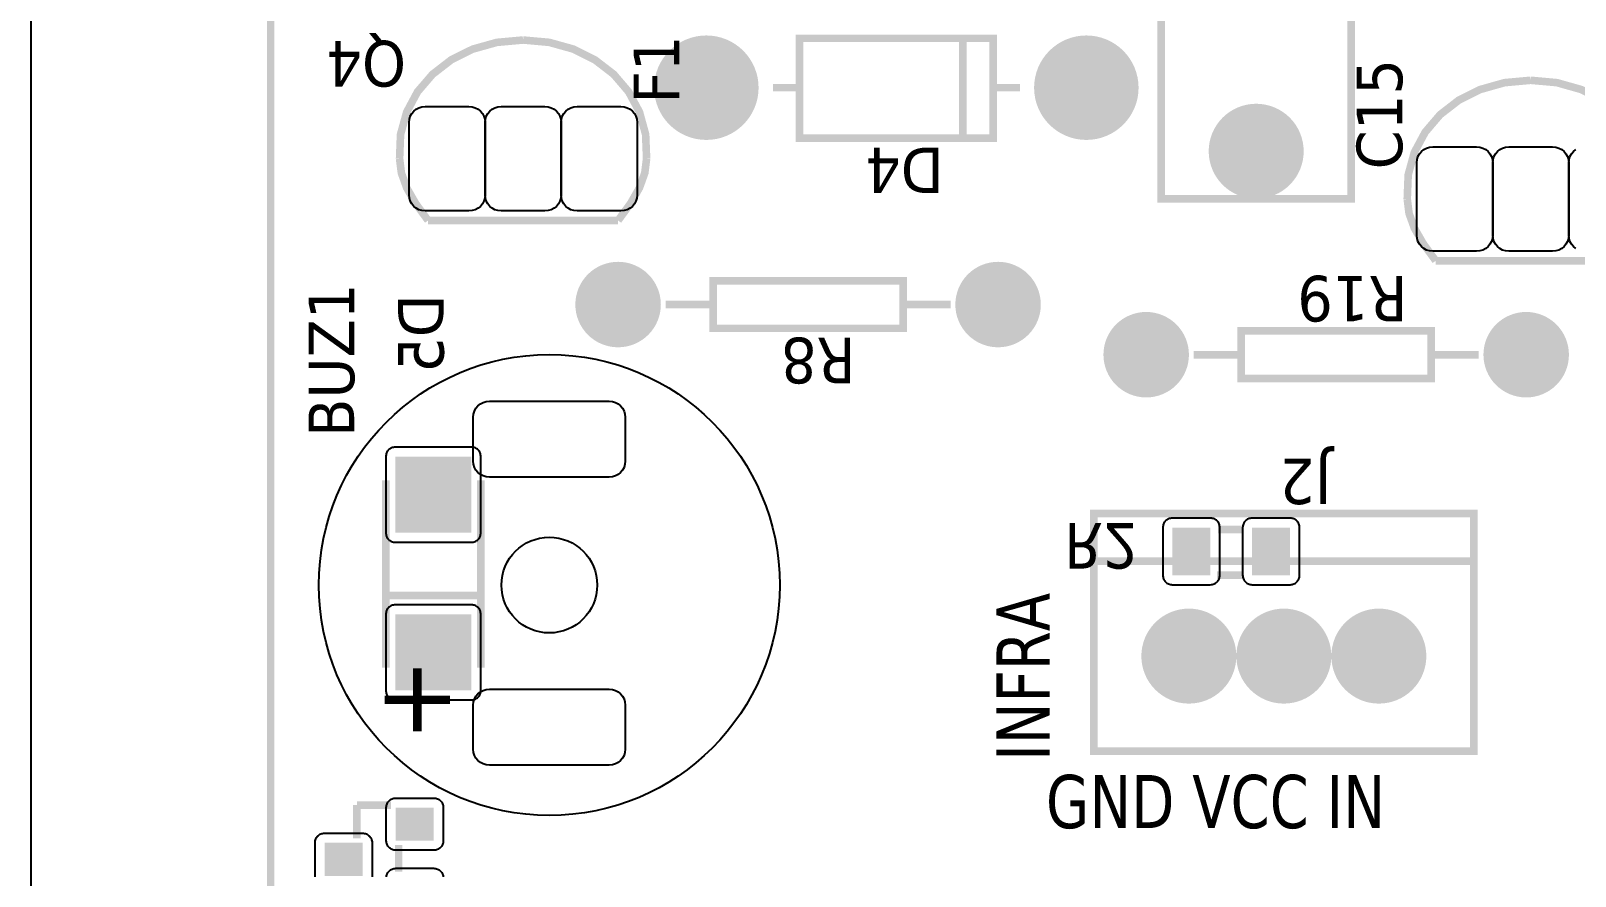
# Model space of a CAD drawing. Header units: millimetres. Extents: x 123.5 to 144.3, y 105.4 to 121.6.
# Drawn here: x 123.506 to 125.944, y 112.052 to 113.387 of the extents above; entities that cross this region are included whole.
import ezdxf

# ---------------------------------------------------------------- set-up
doc = ezdxf.new("R2010")
doc.units = ezdxf.units.MM
doc.layers.add('DESC', color=250, linetype='Continuous')
doc.styles.get("Standard").update_dxf_attribs({"font": 'tahoma.ttf'})

# ---------------------------------------------------------------- blocks, each defined once
blk = doc.blocks.new('RPAD')
blk.add_trace([(-0.5, -0.5), (-0.5, 0.5), (0.5, -0.5), (0.5, 0.5)])
blk = doc.blocks.new('EPAD')
at = {"const_width": 0.5}
blk.add_lwpolyline([(-0.25, 0, 1), (0.25, 0, 1)], format="xyb", close=True, dxfattribs=at)
blk = doc.blocks.new('DIELEC_CEGH')
at = {"const_width": 0.008}
for points in [[(130.0548, 110.4251), (134.9154, 110.4251), (134.9154, 114.4301), (130.0548, 114.4301), (130.0548, 110.4251)], [(130.0548, 110.4251), (134.9154, 110.4251), (134.9154, 114.4301), (130.0548, 114.4301), (130.0548, 110.4251)], [(130.0548, 110.4251), (134.9154, 110.4251), (134.9154, 114.4301), (130.0548, 114.4301), (130.0548, 110.4251)], [(132.39, 114.3394), (132.355, 114.3394)], [(132.39, 114.3394), (132.355, 114.3394)], [(132.39, 114.3394), (132.355, 114.3394)], [(132.39, 114.3394), (132.39, 114.3034)], [(132.39, 114.3394), (132.39, 114.3034)], [(132.39, 114.3394), (132.39, 114.3034)], [(132.7318, 114.3089), (132.5348, 114.3089)], [(132.7318, 114.3089), (132.5348, 114.3089)], [(132.7318, 114.3089), (132.5348, 114.3089)], [(132.6108, 114.3089), (132.6108, 114.2089)], [(132.6108, 114.3089), (132.6108, 114.2089)], [(132.6108, 114.3089), (132.6108, 114.2089)], [(132.348, 114.2954), (132.32, 114.2954)], [(132.348, 114.2954), (132.32, 114.2954)], [(132.348, 114.2954), (132.32, 114.2954)], [(133.0705, 114.2944), (133.0555, 114.2925), (133.0399, 114.2869), (133.0234, 114.2775), (133.0055, 114.2644)], [(133.0705, 114.2944), (133.0555, 114.2925), (133.0399, 114.2869), (133.0234, 114.2775), (133.0055, 114.2644)], [(133.0705, 114.2944), (133.0555, 114.2925), (133.0399, 114.2869), (133.0234, 114.2775), (133.0055, 114.2644)], [(133.0705, 114.2944), (133.0961, 114.2934), (133.1197, 114.2869), (133.141, 114.2755), (133.1594, 114.2597), (133.1745, 114.2402), (133.1859, 114.2174), (133.193, 114.192), (133.1955, 114.1644)], [(133.0705, 114.2944), (133.0961, 114.2934), (133.1197, 114.2869), (133.141, 114.2755), (133.1594, 114.2597), (133.1745, 114.2402), (133.1859, 114.2174), (133.193, 114.192), (133.1955, 114.1644)], [(133.0705, 114.2944), (133.0961, 114.2934), (133.1197, 114.2869), (133.141, 114.2755), (133.1594, 114.2597), (133.1745, 114.2402), (133.1859, 114.2174), (133.193, 114.192), (133.1955, 114.1644)], [(133.0055, 114.2644), (133.0055, 114.0644)], [(133.0055, 114.2644), (133.0055, 114.0644)], [(133.0055, 114.2644), (133.0055, 114.0644)], [(132.5348, 114.2089), (132.7318, 114.2089)], [(132.5348, 114.2089), (132.7318, 114.2089)], [(132.5348, 114.2089), (132.7318, 114.2089)], [(133.0705, 114.0344), (133.0961, 114.0354), (133.1197, 114.0419), (133.141, 114.0533), (133.1594, 114.069), (133.1745, 114.0886), (133.1859, 114.1113), (133.193, 114.1368), (133.1955, 114.1644)], [(133.0705, 114.0344), (133.0961, 114.0354), (133.1197, 114.0419), (133.141, 114.0533), (133.1594, 114.069), (133.1745, 114.0886), (133.1859, 114.1113), (133.193, 114.1368), (133.1955, 114.1644)], [(133.0705, 114.0344), (133.0961, 114.0354), (133.1197, 114.0419), (133.141, 114.0533), (133.1594, 114.069), (133.1745, 114.0886), (133.1859, 114.1113), (133.193, 114.1368), (133.1955, 114.1644)], [(133.0705, 114.0344), (133.0555, 114.0363), (133.0399, 114.0419), (133.0234, 114.0513), (133.0055, 114.0644)], [(133.0705, 114.0344), (133.0555, 114.0363), (133.0399, 114.0419), (133.0234, 114.0513), (133.0055, 114.0644)], [(133.0705, 114.0344), (133.0555, 114.0363), (133.0399, 114.0419), (133.0234, 114.0513), (133.0055, 114.0644)], [(132.917, 113.9644), (132.917, 114.0144)], [(132.917, 113.9644), (132.917, 114.0144)], [(132.917, 113.9644), (132.917, 114.0144)], [(132.892, 113.7644), (132.942, 113.7644), (132.942, 113.9644), (132.892, 113.9644), (132.892, 113.7644)], [(132.892, 113.7644), (132.942, 113.7644), (132.942, 113.9644), (132.892, 113.9644), (132.892, 113.7644)], [(132.892, 113.7644), (132.942, 113.7644), (132.942, 113.9644), (132.892, 113.9644), (132.892, 113.7644)], [(133.1453, 113.8735), (133.1453, 113.9015)], [(133.1453, 113.8735), (133.1453, 113.9015)], [(133.1453, 113.8735), (133.1453, 113.9015)], [(133.0923, 113.6695), (133.1973, 113.6695), (133.1973, 113.8735), (133.0923, 113.8735), (133.0923, 113.6695)], [(133.0923, 113.6695), (133.1973, 113.6695), (133.1973, 113.8735), (133.0923, 113.8735), (133.0923, 113.6695)], [(133.0923, 113.6695), (133.1973, 113.6695), (133.1973, 113.8735), (133.0923, 113.8735), (133.0923, 113.6695)], [(132.917, 113.7144), (132.917, 113.7644)], [(132.917, 113.7144), (132.917, 113.7644)], [(132.917, 113.7144), (132.917, 113.7644)], [(133.0933, 113.7015), (133.1963, 113.7015)], [(133.0933, 113.7015), (133.1963, 113.7015)], [(133.0933, 113.7015), (133.1963, 113.7015)], [(133.1453, 113.6415), (133.1453, 113.6695)], [(133.1453, 113.6415), (133.1453, 113.6695)], [(133.1453, 113.6415), (133.1453, 113.6695)], [(132.4469, 113.1636), (132.6969, 113.1636), (132.6969, 113.5636), (132.4469, 113.5636), (132.4469, 113.1636)], [(132.4469, 113.1636), (132.6969, 113.1636), (132.6969, 113.5636), (132.4469, 113.5636), (132.4469, 113.1636)], [(132.4469, 113.1636), (132.6969, 113.1636), (132.6969, 113.5636), (132.4469, 113.5636), (132.4469, 113.1636)], [(132.6469, 113.5636), (132.6469, 113.1636)], [(132.6469, 113.5636), (132.6469, 113.1636)], [(132.6469, 113.5636), (132.6469, 113.1636)], [(133.0284, 113.2927), (133.7284, 113.2927), (133.7284, 113.4927), (133.0284, 113.4927), (133.0284, 113.2927)], [(133.0284, 113.2927), (133.7284, 113.2927), (133.7284, 113.4927), (133.0284, 113.4927), (133.0284, 113.2927)], [(133.0284, 113.2927), (133.7284, 113.2927), (133.7284, 113.4927), (133.0284, 113.4927), (133.0284, 113.2927)], [(132.8642, 113.4585), (132.8642, 113.4085)], [(132.8642, 113.4585), (132.8642, 113.4085)], [(132.8642, 113.4585), (132.8642, 113.4085)], [(132.6321, 113.406), (132.6321, 113.434)], [(132.6321, 113.406), (132.6321, 113.434)], [(132.6321, 113.406), (132.6321, 113.434)], [(132.6801, 113.406), (132.6801, 113.433)], [(132.6801, 113.406), (132.6801, 113.433)], [(132.6801, 113.406), (132.6801, 113.433)], [(132.8392, 113.2085), (132.8892, 113.2085), (132.8892, 113.4085), (132.8392, 113.4085), (132.8392, 113.2085)], [(132.8392, 113.2085), (132.8892, 113.2085), (132.8892, 113.4085), (132.8392, 113.4085), (132.8392, 113.2085)], [(132.8392, 113.2085), (132.8892, 113.2085), (132.8892, 113.4085), (132.8392, 113.4085), (132.8392, 113.2085)], [(133.0281, 113.2337), (133.013, 113.2318), (132.9974, 113.2262), (132.981, 113.2168), (132.9631, 113.2037)], [(133.0281, 113.2337), (133.013, 113.2318), (132.9974, 113.2262), (132.981, 113.2168), (132.9631, 113.2037)], [(133.0281, 113.2337), (133.013, 113.2318), (132.9974, 113.2262), (132.981, 113.2168), (132.9631, 113.2037)], [(133.0281, 113.2337), (133.0536, 113.2327), (133.0773, 113.2262), (133.0985, 113.2148), (133.1169, 113.1991), (133.1321, 113.1795), (133.1434, 113.1568), (133.1506, 113.1313), (133.1531, 113.1037)], [(133.0281, 113.2337), (133.0536, 113.2327), (133.0773, 113.2262), (133.0985, 113.2148), (133.1169, 113.1991), (133.1321, 113.1795), (133.1434, 113.1568), (133.1506, 113.1313), (133.1531, 113.1037)], [(133.0281, 113.2337), (133.0536, 113.2327), (133.0773, 113.2262), (133.0985, 113.2148), (133.1169, 113.1991), (133.1321, 113.1795), (133.1434, 113.1568), (133.1506, 113.1313), (133.1531, 113.1037)], [(132.8642, 113.2085), (132.8642, 113.1585)], [(132.8642, 113.2085), (132.8642, 113.1585)], [(132.8642, 113.2085), (132.8642, 113.1585)], [(132.9631, 113.2037), (132.9631, 113.0037)], [(132.9631, 113.2037), (132.9631, 113.0037)], [(132.9631, 113.2037), (132.9631, 113.0037)], [(133.0281, 112.9737), (133.0536, 112.9747), (133.0773, 112.9812), (133.0985, 112.9926), (133.1169, 113.0084), (133.1321, 113.0279), (133.1434, 113.0507), (133.1506, 113.0761), (133.1531, 113.1037)], [(133.0281, 112.9737), (133.0536, 112.9747), (133.0773, 112.9812), (133.0985, 112.9926), (133.1169, 113.0084), (133.1321, 113.0279), (133.1434, 113.0507), (133.1506, 113.0761), (133.1531, 113.1037)], [(133.0281, 112.9737), (133.0536, 112.9747), (133.0773, 112.9812), (133.0985, 112.9926), (133.1169, 113.0084), (133.1321, 113.0279), (133.1434, 113.0507), (133.1506, 113.0761), (133.1531, 113.1037)]]:
    blk.add_lwpolyline(points, dxfattribs=at)
for points in [[(132.3144, 114.3833), (132.3155, 114.3834), (132.3505, 114.3834), (132.3515, 114.3833), (132.3525, 114.3832), (132.3535, 114.3829), (132.3544, 114.3826), (132.3553, 114.3822), (132.3561, 114.3817), (132.3569, 114.3811), (132.3576, 114.3805), (132.3582, 114.3798), (132.3588, 114.379), (132.3593, 114.3782), (132.3597, 114.3773), (132.36, 114.3764), (132.3603, 114.3754), (132.3604, 114.3744), (132.3605, 114.3734), (132.3605, 114.3334), (132.3604, 114.3323), (132.3603, 114.3313), (132.36, 114.3304), (132.3597, 114.3294), (132.3593, 114.3286), (132.3588, 114.3277), (132.3582, 114.327), (132.3576, 114.3263), (132.3569, 114.3256), (132.3561, 114.325), (132.3553, 114.3246), (132.3544, 114.3241), (132.3535, 114.3238), (132.3525, 114.3236), (132.3515, 114.3234), (132.3505, 114.3234), (132.3505, 114.3234), (132.3155, 114.3234), (132.3144, 114.3234)], [(132.3145, 114.3083), (132.3155, 114.3082), (132.3165, 114.3079), (132.3174, 114.3076), (132.3183, 114.3072), (132.3191, 114.3067), (132.3199, 114.3061), (132.3206, 114.3055), (132.3212, 114.3048), (132.3218, 114.304), (132.3223, 114.3032), (132.3227, 114.3023), (132.323, 114.3014), (132.3233, 114.3004), (132.3234, 114.2994), (132.3235, 114.2984), (132.3235, 114.2584), (132.3234, 114.2573), (132.3233, 114.2563), (132.323, 114.2554), (132.3227, 114.2544), (132.3223, 114.2536), (132.3218, 114.2527), (132.3212, 114.252), (132.3206, 114.2513), (132.3199, 114.2506), (132.3191, 114.25), (132.3183, 114.2496), (132.3174, 114.2491), (132.3165, 114.2488), (132.3155, 114.2486), (132.3145, 114.2484)], [(132.9759, 113.0563), (132.978, 113.0588), (132.9805, 113.0609), (132.9834, 113.0624), (132.9866, 113.0634), (132.9901, 113.0637), (133.0661, 113.0637), (133.0696, 113.0634), (133.0728, 113.0624), (133.0757, 113.0609), (133.0782, 113.0588), (133.0802, 113.0563)]]:
    blk.add_lwpolyline(points)
for points in [[(132.3875, 114.2484), (132.3525, 114.2484), (132.3514, 114.2484), (132.3504, 114.2486), (132.3495, 114.2488), (132.3486, 114.2491), (132.3477, 114.2496), (132.3469, 114.25), (132.3461, 114.2506), (132.3454, 114.2513), (132.3447, 114.252), (132.3442, 114.2527), (132.3437, 114.2536), (132.3433, 114.2544), (132.3429, 114.2554), (132.3427, 114.2563), (132.3425, 114.2573), (132.3425, 114.2584), (132.3425, 114.2984), (132.3425, 114.2994), (132.3427, 114.3004), (132.3429, 114.3014), (132.3433, 114.3023), (132.3437, 114.3032), (132.3442, 114.304), (132.3447, 114.3048), (132.3454, 114.3055), (132.3461, 114.3061), (132.3469, 114.3067), (132.3477, 114.3072), (132.3486, 114.3076), (132.3495, 114.3079), (132.3504, 114.3082), (132.3514, 114.3083), (132.3525, 114.3084), (132.3875, 114.3084), (132.3885, 114.3083), (132.3895, 114.3082), (132.3905, 114.3079), (132.3914, 114.3076), (132.3923, 114.3072), (132.3931, 114.3067), (132.3939, 114.3061), (132.3946, 114.3055), (132.3952, 114.3048), (132.3958, 114.304), (132.3963, 114.3032), (132.3967, 114.3023), (132.397, 114.3014), (132.3973, 114.3004), (132.3974, 114.2994), (132.3975, 114.2984), (132.3975, 114.2584), (132.3974, 114.2573), (132.3973, 114.2563), (132.397, 114.2554), (132.3967, 114.2544), (132.3963, 114.2536), (132.3958, 114.2527), (132.3952, 114.252), (132.3946, 114.2513), (132.3939, 114.2506), (132.3931, 114.25), (132.3923, 114.2496), (132.3914, 114.2491), (132.3905, 114.2488), (132.3895, 114.2486), (132.3885, 114.2484), (132.3875, 114.2484)], [(132.5908, 114.3089), (132.5108, 114.3089), (132.5098, 114.3088), (132.5088, 114.3087), (132.5078, 114.3084), (132.5069, 114.3081), (132.506, 114.3077), (132.5052, 114.3072), (132.5044, 114.3066), (132.5037, 114.306), (132.5031, 114.3053), (132.5025, 114.3045), (132.502, 114.3037), (132.5016, 114.3028), (132.5013, 114.3019), (132.501, 114.3009), (132.5009, 114.2999), (132.5008, 114.2989), (132.5008, 114.2189), (132.5009, 114.2178), (132.501, 114.2168), (132.5013, 114.2159), (132.5016, 114.2149), (132.502, 114.2141), (132.5025, 114.2132), (132.5031, 114.2125), (132.5037, 114.2118), (132.5044, 114.2111), (132.5052, 114.2106), (132.506, 114.2101), (132.5069, 114.2097), (132.5078, 114.2093), (132.5088, 114.2091), (132.5098, 114.2089), (132.5108, 114.2089), (132.5908, 114.2089), (132.5919, 114.2089), (132.5929, 114.2091), (132.5939, 114.2093), (132.5948, 114.2097), (132.5957, 114.2101), (132.5965, 114.2106), (132.5972, 114.2111), (132.598, 114.2118), (132.5986, 114.2125), (132.5992, 114.2132), (132.5997, 114.2141), (132.6001, 114.2149), (132.6004, 114.2159), (132.6006, 114.2168), (132.6008, 114.2178), (132.6008, 114.2189), (132.6008, 114.2989), (132.6008, 114.2999), (132.6006, 114.3009), (132.6004, 114.3019), (132.6001, 114.3028), (132.5997, 114.3037), (132.5992, 114.3045), (132.5986, 114.3053), (132.598, 114.306), (132.5972, 114.3066), (132.5965, 114.3072), (132.5957, 114.3077), (132.5948, 114.3081), (132.5939, 114.3084), (132.5929, 114.3087), (132.5919, 114.3088), (132.5908, 114.3089)], [(132.7568, 114.3089), (132.6768, 114.3089), (132.6758, 114.3088), (132.6748, 114.3087), (132.6738, 114.3084), (132.6729, 114.3081), (132.672, 114.3077), (132.6712, 114.3072), (132.6704, 114.3066), (132.6697, 114.306), (132.6691, 114.3053), (132.6685, 114.3045), (132.668, 114.3037), (132.6676, 114.3028), (132.6673, 114.3019), (132.667, 114.3009), (132.6669, 114.2999), (132.6668, 114.2989), (132.6668, 114.2189), (132.6669, 114.2178), (132.667, 114.2168), (132.6673, 114.2159), (132.6676, 114.2149), (132.668, 114.2141), (132.6685, 114.2132), (132.6691, 114.2125), (132.6697, 114.2118), (132.6704, 114.2111), (132.6712, 114.2106), (132.672, 114.2101), (132.6729, 114.2097), (132.6738, 114.2093), (132.6748, 114.2091), (132.6758, 114.2089), (132.6768, 114.2089), (132.7568, 114.2089), (132.7579, 114.2089), (132.7589, 114.2091), (132.7599, 114.2093), (132.7608, 114.2097), (132.7617, 114.2101), (132.7625, 114.2106), (132.7632, 114.2111), (132.764, 114.2118), (132.7646, 114.2125), (132.7652, 114.2132), (132.7657, 114.2141), (132.7661, 114.2149), (132.7664, 114.2159), (132.7666, 114.2168), (132.7668, 114.2178), (132.7668, 114.2189), (132.7668, 114.2989), (132.7668, 114.2999), (132.7666, 114.3009), (132.7664, 114.3019), (132.7661, 114.3028), (132.7657, 114.3037), (132.7652, 114.3045), (132.7646, 114.3053), (132.764, 114.306), (132.7632, 114.3066), (132.7625, 114.3072), (132.7617, 114.3077), (132.7608, 114.3081), (132.7599, 114.3084), (132.7589, 114.3087), (132.7579, 114.3088), (132.7568, 114.3089)], [(133.1255, 114.2674), (133.1255, 114.2214), (133.1252, 114.2179), (133.1242, 114.2147), (133.1227, 114.2118), (133.1206, 114.2093), (133.1181, 114.2072), (133.1152, 114.2057), (133.112, 114.2047), (133.1085, 114.2044), (133.0325, 114.2044), (133.0291, 114.2047), (133.0258, 114.2057), (133.023, 114.2072), (133.0204, 114.2093), (133.0184, 114.2118), (133.0168, 114.2147), (133.0159, 114.2179), (133.0155, 114.2214), (133.0155, 114.2674), (133.0159, 114.2709), (133.0168, 114.2741), (133.0184, 114.277), (133.0204, 114.2795), (133.023, 114.2815), (133.0258, 114.2831), (133.0291, 114.2841), (133.0325, 114.2844), (133.1085, 114.2844), (133.112, 114.2841), (133.1152, 114.2831), (133.1181, 114.2815), (133.1206, 114.2795), (133.1227, 114.277), (133.1242, 114.2741), (133.1252, 114.2709), (133.1255, 114.2674)], [(132.4491, 114.2168), (132.4951, 114.2168), (132.4986, 114.2165), (132.5018, 114.2155), (132.5047, 114.214), (132.5072, 114.2119), (132.5092, 114.2094), (132.5108, 114.2065), (132.5118, 114.2033), (132.5121, 114.1998), (132.5121, 114.0738), (132.5118, 114.0704), (132.5108, 114.0671), (132.5092, 114.0643), (132.5072, 114.0617), (132.5047, 114.0597), (132.5018, 114.0581), (132.4986, 114.0572), (132.4951, 114.0568), (132.4491, 114.0568), (132.4456, 114.0572), (132.4424, 114.0581), (132.4395, 114.0597), (132.437, 114.0617), (132.435, 114.0643), (132.4334, 114.0671), (132.4324, 114.0704), (132.4321, 114.0738), (132.4321, 114.1998), (132.4324, 114.2033), (132.4334, 114.2065), (132.435, 114.2094), (132.437, 114.2119), (132.4395, 114.214), (132.4424, 114.2155), (132.4456, 114.2165), (132.4491, 114.2168)], [(132.7523, 114.2168), (132.7983, 114.2168), (132.8017, 114.2165), (132.8049, 114.2155), (132.8078, 114.214), (132.8103, 114.2119), (132.8124, 114.2094), (132.8139, 114.2065), (132.8149, 114.2033), (132.8153, 114.1998), (132.8153, 114.0738), (132.8149, 114.0704), (132.8139, 114.0671), (132.8124, 114.0643), (132.8103, 114.0617), (132.8078, 114.0597), (132.8049, 114.0581), (132.8017, 114.0572), (132.7983, 114.0568), (132.7523, 114.0568), (132.7488, 114.0572), (132.7456, 114.0581), (132.7427, 114.0597), (132.7402, 114.0617), (132.7381, 114.0643), (132.7366, 114.0671), (132.7356, 114.0704), (132.7353, 114.0738), (132.7353, 114.1998), (132.7356, 114.2033), (132.7366, 114.2065), (132.7381, 114.2094), (132.7402, 114.2119), (132.7427, 114.214), (132.7456, 114.2155), (132.7488, 114.2165), (132.7523, 114.2168)], [(133.1255, 114.1874), (133.1255, 114.1414), (133.1252, 114.1379), (133.1242, 114.1347), (133.1227, 114.1318), (133.1206, 114.1293), (133.1181, 114.1272), (133.1152, 114.1257), (133.112, 114.1247), (133.1085, 114.1244), (133.0325, 114.1244), (133.0291, 114.1247), (133.0258, 114.1257), (133.023, 114.1272), (133.0204, 114.1293), (133.0184, 114.1318), (133.0168, 114.1347), (133.0159, 114.1379), (133.0155, 114.1414), (133.0155, 114.1874), (133.0159, 114.1909), (133.0168, 114.1941), (133.0184, 114.197), (133.0204, 114.1995), (133.023, 114.2015), (133.0258, 114.2031), (133.0291, 114.2041), (133.0325, 114.2044), (133.1085, 114.2044), (133.112, 114.2041), (133.1152, 114.2031), (133.1181, 114.2015), (133.1206, 114.1995), (133.1227, 114.197), (133.1242, 114.1941), (133.1252, 114.1909), (133.1255, 114.1874)], [(133.1255, 114.1074), (133.1255, 114.0614), (133.1252, 114.0579), (133.1242, 114.0547), (133.1227, 114.0518), (133.1206, 114.0493), (133.1181, 114.0472), (133.1152, 114.0457), (133.112, 114.0447), (133.1085, 114.0444), (133.0325, 114.0444), (133.0291, 114.0447), (133.0258, 114.0457), (133.023, 114.0472), (133.0204, 114.0493), (133.0184, 114.0518), (133.0168, 114.0547), (133.0159, 114.0579), (133.0155, 114.0614), (133.0155, 114.1074), (133.0159, 114.1109), (133.0168, 114.1141), (133.0184, 114.117), (133.0204, 114.1195), (133.023, 114.1215), (133.0258, 114.1231), (133.0291, 114.1241), (133.0325, 114.1244), (133.1085, 114.1244), (133.112, 114.1241), (133.1152, 114.1231), (133.1181, 114.1215), (133.1206, 114.1195), (133.1227, 114.117), (133.1242, 114.1141), (133.1252, 114.1109), (133.1255, 114.1074)], [(132.6921, 113.441), (132.6921, 113.481), (132.6921, 113.482), (132.6919, 113.483), (132.6917, 113.484), (132.6914, 113.4849), (132.691, 113.4858), (132.6905, 113.4866), (132.6899, 113.4874), (132.6893, 113.4881), (132.6885, 113.4887), (132.6878, 113.4893), (132.687, 113.4898), (132.6861, 113.4902), (132.6852, 113.4905), (132.6842, 113.4908), (132.6832, 113.4909), (132.6821, 113.491), (132.6321, 113.491), (132.6311, 113.4909), (132.6301, 113.4908), (132.6291, 113.4905), (132.6282, 113.4902), (132.6273, 113.4898), (132.6265, 113.4893), (132.6257, 113.4887), (132.625, 113.4881), (132.6244, 113.4874), (132.6238, 113.4866), (132.6233, 113.4858), (132.6229, 113.4849), (132.6226, 113.484), (132.6223, 113.483), (132.6222, 113.482), (132.6221, 113.481), (132.6221, 113.441), (132.6222, 113.4399), (132.6223, 113.4389), (132.6226, 113.438), (132.6229, 113.4371), (132.6233, 113.4362), (132.6238, 113.4354), (132.6244, 113.4346), (132.625, 113.4339), (132.6257, 113.4332), (132.6265, 113.4327), (132.6273, 113.4322), (132.6282, 113.4318), (132.6291, 113.4314), (132.6301, 113.4312), (132.6311, 113.431), (132.6321, 113.431), (132.6821, 113.431), (132.6832, 113.431), (132.6842, 113.4312), (132.6852, 113.4314), (132.6861, 113.4318), (132.687, 113.4322), (132.6878, 113.4327), (132.6885, 113.4332), (132.6893, 113.4339), (132.6899, 113.4346), (132.6905, 113.4354), (132.691, 113.4362), (132.6914, 113.4371), (132.6917, 113.438), (132.6919, 113.4389), (132.6921, 113.4399), (132.6921, 113.441)], [(132.6921, 113.357), (132.6921, 113.397), (132.6921, 113.398), (132.6919, 113.399), (132.6917, 113.4), (132.6914, 113.4009), (132.691, 113.4018), (132.6905, 113.4026), (132.6899, 113.4034), (132.6893, 113.4041), (132.6885, 113.4047), (132.6878, 113.4053), (132.687, 113.4058), (132.6861, 113.4062), (132.6852, 113.4065), (132.6842, 113.4068), (132.6832, 113.4069), (132.6821, 113.407), (132.6321, 113.407), (132.6311, 113.4069), (132.6301, 113.4068), (132.6291, 113.4065), (132.6282, 113.4062), (132.6273, 113.4058), (132.6265, 113.4053), (132.6257, 113.4047), (132.625, 113.4041), (132.6244, 113.4034), (132.6238, 113.4026), (132.6233, 113.4018), (132.6229, 113.4009), (132.6226, 113.4), (132.6223, 113.399), (132.6222, 113.398), (132.6221, 113.397), (132.6221, 113.357), (132.6222, 113.3559), (132.6223, 113.3549), (132.6226, 113.354), (132.6229, 113.3531), (132.6233, 113.3522), (132.6238, 113.3514), (132.6244, 113.3506), (132.625, 113.3499), (132.6257, 113.3492), (132.6265, 113.3487), (132.6273, 113.3482), (132.6282, 113.3478), (132.6291, 113.3474), (132.6301, 113.3472), (132.6311, 113.347), (132.6321, 113.347), (132.6821, 113.347), (132.6832, 113.347), (132.6842, 113.3472), (132.6852, 113.3474), (132.6861, 113.3478), (132.687, 113.3482), (132.6878, 113.3487), (132.6885, 113.3492), (132.6893, 113.3499), (132.6899, 113.3506), (132.6905, 113.3514), (132.691, 113.3522), (132.6914, 113.3531), (132.6917, 113.354), (132.6919, 113.3549), (132.6921, 113.3559), (132.6921, 113.357)], [(133.0831, 113.2067), (133.0831, 113.1607), (133.0827, 113.1572), (133.0818, 113.154), (133.0802, 113.1511), (133.0782, 113.1486), (133.0757, 113.1466), (133.0728, 113.145), (133.0696, 113.1441), (133.0661, 113.1437), (132.9901, 113.1437), (132.9866, 113.1441), (132.9834, 113.145), (132.9805, 113.1466), (132.978, 113.1486), (132.9759, 113.1511), (132.9744, 113.154), (132.9734, 113.1572), (132.9731, 113.1607), (132.9731, 113.2067), (132.9734, 113.2102), (132.9744, 113.2134), (132.9759, 113.2163), (132.978, 113.2188), (132.9805, 113.2209), (132.9834, 113.2224), (132.9866, 113.2234), (132.9901, 113.2237), (133.0661, 113.2237), (133.0696, 113.2234), (133.0728, 113.2224), (133.0757, 113.2209), (133.0782, 113.2188), (133.0802, 113.2163), (133.0818, 113.2134), (133.0827, 113.2102), (133.0831, 113.2067)], [(133.0831, 113.1267), (133.0831, 113.0807), (133.0827, 113.0772), (133.0818, 113.074), (133.0802, 113.0711), (133.0782, 113.0686), (133.0757, 113.0666), (133.0728, 113.065), (133.0696, 113.0641), (133.0661, 113.0637), (132.9901, 113.0637), (132.9866, 113.0641), (132.9834, 113.065), (132.9805, 113.0666), (132.978, 113.0686), (132.9759, 113.0711), (132.9744, 113.074), (132.9734, 113.0772), (132.9731, 113.0807), (132.9731, 113.1267), (132.9734, 113.1302), (132.9744, 113.1334), (132.9759, 113.1363), (132.978, 113.1388), (132.9805, 113.1409), (132.9834, 113.1424), (132.9866, 113.1434), (132.9901, 113.1437), (133.0661, 113.1437), (133.0696, 113.1434), (133.0728, 113.1424), (133.0757, 113.1409), (133.0782, 113.1388), (133.0802, 113.1363), (133.0818, 113.1334), (133.0827, 113.1302), (133.0831, 113.1267)]]:
    blk.add_lwpolyline(points, close=True)
for radius in [0.2426, 0.2426, 0.2426, 0.0504, 0.0504, 0.0504]:
    blk.add_circle((132.6217, 114.1368), radius)
for p, xscale, yscale, rotation in [((132.333, 114.3534), 0.035, 0.04, 180), ((132.37, 114.2784), 0.035, 0.04, 180), ((132.6571, 113.461), 0.04, 0.05, 270), ((132.6571, 113.377), 0.04, 0.05, 270)]:
    blk.add_blockref('RPAD', p, dxfattribs=dict(xscale=xscale, yscale=yscale, rotation=rotation))
for name, p, xscale, yscale in [('RPAD', (132.5508, 114.2589), 0.08, 0.08), ('RPAD', (132.7168, 114.2589), 0.08, 0.08), ('EPAD', (132.917, 114.0644), 0.09, 0.09), ('EPAD', (133.1453, 113.9715), 0.11, 0.11), ('EPAD', (132.917, 113.6644), 0.09, 0.09), ('EPAD', (133.1453, 113.5715), 0.11, 0.11), ('EPAD', (132.8642, 113.5085), 0.09, 0.09), ('EPAD', (132.5469, 113.4636), 0.1, 0.1), ('EPAD', (133.0784, 113.3927), 0.1, 0.1), ('EPAD', (132.5469, 113.3636), 0.1, 0.1), ('EPAD', (132.5469, 113.2636), 0.1, 0.1), ('EPAD', (132.8642, 113.1085), 0.09, 0.09)]:
    blk.add_blockref(name, p, dxfattribs=dict(xscale=xscale, yscale=yscale))
for s, height, width, p in [('BUZ1', 0.048, 1.041667, (132.7776, 114.3422)), ('BUZ1', 0.048, 1.041667, (132.7776, 114.3422)), ('BUZ1', 0.048, 1.041667, (132.7776, 114.3422)), ('+', 0.08, 1.125, (132.4564, 114.2413)), ('+', 0.08, 1.125, (132.4564, 114.2413)), ('+', 0.08, 1.125, (132.4564, 114.2413)), ('F1', 0.048, 1.041667, (133.1288, 114.0001)), ('F1', 0.048, 1.041667, (133.1288, 114.0001)), ('F1', 0.048, 1.041667, (133.1288, 114.0001)), ('INFRA', 0.056, 0.892857, (132.4367, 113.6101)), ('INFRA', 0.056, 0.892857, (132.4367, 113.6101)), ('INFRA', 0.056, 0.892857, (132.4367, 113.6101)), ('C15', 0.048, 1.041667, (133.0593, 113.239)), ('C15', 0.048, 1.041667, (133.0593, 113.239)), ('C15', 0.048, 1.041667, (133.0593, 113.239))]:
    blk.add_text(s, height=height, dxfattribs=dict(width=width)).set_placement(p)
for s, height, rotation, width, p in [('Q4', 0.048, 90, 1.041667, (133.1945, 114.2876)), ('Q4', 0.048, 90, 1.041667, (133.1945, 114.2876)), ('Q4', 0.048, 90, 1.041667, (133.1945, 114.2876)), ('R8', 0.048, 90, 1.041667, (132.882, 113.8144)), ('R8', 0.048, 90, 1.041667, (132.882, 113.8144)), ('R8', 0.048, 90, 1.041667, (132.882, 113.8144)), ('D4', 0.048, 90, 1.041667, (133.0823, 113.7215)), ('D4', 0.048, 90, 1.041667, (133.0823, 113.7215)), ('D4', 0.048, 90, 1.041667, (133.0823, 113.7215)), ('GND VCC IN', 0.056, 270, 0.892857, (132.3658, 113.614)), ('GND VCC IN', 0.056, 270, 0.892857, (132.3658, 113.614)), ('GND VCC IN', 0.056, 270, 0.892857, (132.3658, 113.614)), ('J2', 0.048, 90, 1.041667, (132.7549, 113.3136)), ('J2', 0.048, 90, 1.041667, (132.7549, 113.3136)), ('J2', 0.048, 90, 1.041667, (132.7549, 113.3136)), ('R19', 0.048, 90, 1.041667, (132.9472, 113.2335)), ('R19', 0.048, 90, 1.041667, (132.9472, 113.2335)), ('R19', 0.048, 90, 1.041667, (132.9472, 113.2335))]:
    blk.add_text(s, height=height, rotation=rotation, dxfattribs=dict(width=width)).set_placement(p)
at = {"text_generation_flag": 2, "width": 1.041667}
blk.add_text('D5', height=0.048, dxfattribs=at).set_placement((132.9279, 114.248))
blk.add_text('D5', height=0.048, dxfattribs=at).set_placement((132.9279, 114.248))
blk.add_text('D5', height=0.048, dxfattribs=at).set_placement((132.9279, 114.248))
blk.add_text('R2', height=0.048, rotation=90, dxfattribs=at).set_placement((132.687, 113.595))
blk.add_text('R2', height=0.048, rotation=90, dxfattribs=at).set_placement((132.687, 113.595))
blk.add_text('R2', height=0.048, rotation=90, dxfattribs=at).set_placement((132.687, 113.595))

msp = doc.modelspace()

# ---------------------------------------------------------------- linework, layer by layer
at = {"color": 7, "linetype": 'Continuous'}
msp.add_line((123.5055, 121.5905), (123.5055, 105.4055), dxfattribs=at)

# ---------------------------------------------------------------- block references
at = {"layer": 'DESC', "xscale": 1.5, "yscale": 1.5, "zscale": 1.5, "rotation": 90}
msp.add_blockref('DIELEC_CEGH', (295.5293, -86.4208), dxfattribs=at)

doc.saveas('drawing.dxf')
